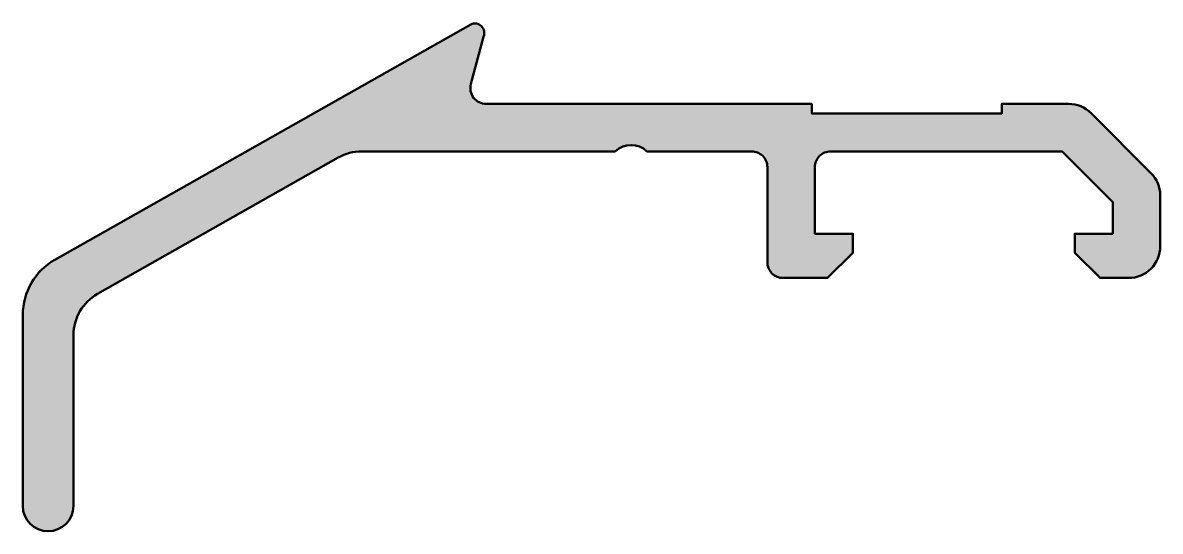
# Model space of a CAD drawing. Extents: x -14.9 to 21, y -14 to 2.1.
import ezdxf

# ---------------------------------------------------------------- set-up
doc = ezdxf.new("R2010")
doc.units = 0
doc.layers.add('0S-Alu contour', color=7, linetype='Continuous', lineweight=50)
doc.layers.add('0S-Alu hatch', color=252, linetype='Continuous', lineweight=25)

# ---------------------------------------------------------------- blocks, each defined once
blk = doc.blocks.new('188030__237815A3_ED6B_4597_B2D6_8F8096A09B00_')
at = {"layer": '0S-Alu hatch'}
h = blk.add_hatch(color=256, dxfattribs=at)
edge = h.paths.add_edge_path()
edge.add_arc((-0.2725257075724715, 0.0015805941916549), 0.5015830471239422, 165.2658543639836, 269.8208119008777)
edge.add_line((-0.2740943670272828, -0.5), (9.99996337890625, -0.5))
edge.add_line((9.99996337890625, -0.5), (9.99996337890625, -0.800048828125))
edge.add_line((9.99996337890625, -0.800048828125), (15.99996337890625, -0.800048828125))
edge.add_line((15.99996337890625, -0.800048828125), (15.99996337890625, -0.5))
edge.add_line((15.99996337890625, -0.5), (18.10772247278315, -0.5))
edge.add_ellipse((18.10772247278315, -1.500000000000002), major_axis=(-1.000000000000002, 0), ratio=1, start_angle=225.0000000000003, end_angle=269.99999999999983, ccw=False)
edge.add_line((18.81482925396969, -0.7928932188134508), (20.7070701600928, -2.685134124936549))
edge.add_ellipse((19.99996337890626, -3.3922409061231), major_axis=(-0.9999999999999964, 0), ratio=1, start_angle=180, end_angle=225.0000000000005, ccw=False)
edge.add_line((20.99996337890626, -3.392240906123102), (20.99996337890625, -5.000000000000003))
edge.add_ellipse((20.00060661286764, -5.000643233961388), major_axis=(-0.9993569730467068, 0), ratio=1, start_angle=89.96312169248239, end_angle=180.0368783075208, ccw=False)
edge.add_line((19.99996337890625, -6), (19.1, -6))
edge.add_line((19.1, -6), (18.299951171875, -5.20001220703125))
edge.add_line((18.299951171875, -5.20001220703125), (18.299951171875, -4.5999755859375))
edge.add_line((18.299951171875, -4.5999755859375), (19.49996337890625, -4.5999755859375))
edge.add_line((19.49996337890625, -4.5999755859375), (19.49996337890625, -3.5999755859375))
edge.add_line((19.49996337890625, -3.5999755859375), (17.90035400390625, -2))
edge.add_line((17.90035400390625, -2), (10.6, -2))
edge.add_arc((10.59964573641226, -2.49964573641226), 0.4996458620039192, 89.95937560649068, 180.0406243935182)
edge.add_line((10.1, -2.499999999999999), (10.1, -4.5999755859375))
edge.add_line((10.1, -4.5999755859375), (11.299951171875, -4.5999755859375))
edge.add_line((11.299951171875, -4.5999755859375), (11.299951171875, -5.20001220703125))
edge.add_line((11.299951171875, -5.20001220703125), (10.49996337890625, -6))
edge.add_line((10.49996337890625, -6), (9.1, -6))
edge.add_ellipse((9.099645736412263, -5.500354263587738), major_axis=(-0.4996458620039209, 0), ratio=1, start_angle=-0.04062439351832836, end_angle=90.040624393509, ccw=False)
edge.add_line((8.6, -5.499999999999998), (8.6, -2.5))
edge.add_arc((8.100229506348834, -2.499770493651166), 0.499770546348517, 359.973688434179, 450.0263115658133)
edge.add_line((8.1, -2), (4.799951171874999, -2))
edge.add_arc((4.299951171874999, -2.525222090500832), 0.7251608403313462, 46.40928283571193, 133.590717164288)
edge.add_line((3.799951171875, -1.999999999999999), (-4.201475287038425, -2))
edge.add_arc((-4.201475287038427, -3.499999999999996), 1.499999999999995, 89.99999999999991, 119.5431540021247)
edge.add_line((-4.941093718595061, -2.195023151277501), (-12.53966894401975, -6.501648434166977))
edge.add_arc((-11.80225826479885, -7.805273214238892), 1.497735649921769, 119.4951810130414, 180.008941034694)
edge.add_line((-13.29999389648437, -7.805506936625913), (-13.29999389648437, -13.20001220703125))
edge.add_ellipse((-14.10001220703125, -13.20001220703125), major_axis=(-0.800018310546875, 0), ratio=1, start_angle=0, end_angle=180, ccw=False)
edge.add_line((-14.90003051757812, -13.20001220703125), (-14.90003051757812, -7.164515410689968))
edge.add_ellipse((-12.8988456588349, -7.165081061950761), major_axis=(-2.001184938686197, 0), ratio=1, start_angle=299.55031794368546, end_angle=359.9838048799479, ccw=False)
edge.add_line((-13.88580551302708, -5.424204442245208), (-0.7605441451072698, 2.012372970581054))
edge.add_ellipse((-0.6360979180770059, 1.736735015743996), major_axis=(-0.3024287446140398, 0), ratio=1, start_angle=157.8940333964291, end_angle=294.2984318832941, ccw=False)
edge.add_line((-0.355900877714157, 1.6229248046875), (-0.757614874839783, 0.129150390625))
at = {"layer": '0S-Alu contour', "color": 7}
for points in [[(-13.88580551302708, -5.424204442245208), (-0.7605441451072692, 2.012372970581054)], [(-0.355900877714157, 1.6229248046875), (-0.757614874839783, 0.129150390625)], [(-0.2740943670272828, -0.5), (9.99996337890625, -0.5), (9.99996337890625, -0.800048828125), (15.99996337890625, -0.800048828125), (15.99996337890625, -0.5), (18.10772247278315, -0.5)], [(18.81482925396969, -0.7928932188134508), (20.7070701600928, -2.685134124936549)], [(3.799951171875, -1.999999999999999), (-4.201475287038425, -2)], [(8.1, -2), (4.799951171874999, -2)], [(19.99996337890625, -6), (19.1, -6), (18.299951171875, -5.20001220703125), (18.299951171875, -4.5999755859375), (19.49996337890625, -4.5999755859375), (19.49996337890625, -3.5999755859375), (17.90035400390625, -2), (10.6, -2)], [(-4.941093718595061, -2.195023151277501), (-12.53966894401975, -6.501648434166977)], [(8.6, -5.499999999999998), (8.6, -2.5)], [(10.1, -2.499999999999999), (10.1, -4.5999755859375), (11.299951171875, -4.5999755859375), (11.299951171875, -5.20001220703125), (10.49996337890625, -6), (9.1, -6)], [(20.99996337890626, -3.392240906123102), (20.99996337890625, -5.000000000000003)], [(-14.90003051757812, -13.20001220703125), (-14.90003051757812, -7.164515410689968)], [(-13.29999389648437, -7.805506936625913), (-13.29999389648437, -13.20001220703125)]]:
    blk.add_lwpolyline(points, dxfattribs=at)
at = {"layer": '0S-Alu contour', "color": 7, "extrusion": (0, 0, -1)}
for centre, radius, start, end in [((0.6360979180770059, 1.736735015743996), 0.3024287446140398, 65.7015681167059, 202.1059666035709), ((-18.10772247278315, -1.500000000000002), 1.000000000000002, 90.00000000000018, 134.9999999999997), ((-19.99996337890626, -3.3922409061231), 0.9999999999999964, 134.9999999999995, 180), ((-20.00060661286764, -5.000643233961388), 0.9993569730467068, 179.9631216924792, 270.0368783075176), ((12.8988456588349, -7.165081061950761), 2.001184938686197, 0.0161951200520884, 60.44968205631452), ((-9.099645736412263, -5.500354263587738), 0.4996458620039209, 269.959375606491, 0.0406243935182688), ((14.10001220703125, -13.20001220703125), 0.800018310546875, 180, 0)]:
    blk.add_arc(centre, radius, start, end, dxfattribs=at)
at = {"layer": '0S-Alu contour', "color": 7}
for centre, radius, start, end in [((-0.2725257075724715, 0.0015805941916549), 0.5015830471239422, 165.2658543639836, 269.8208119008777), ((-4.201475287038427, -3.499999999999996), 1.499999999999995, 89.99999999999991, 119.5431540021247), ((4.299951171874999, -2.525222090500832), 0.7251608403313462, 46.40928283571193, 133.590717164288), ((8.100229506348834, -2.499770493651166), 0.499770546348517, 359.973688434179, 90.02631156581334), ((10.59964573641226, -2.49964573641226), 0.4996458620039192, 89.95937560649068, 180.0406243935182), ((-11.80225826479885, -7.805273214238892), 1.497735649921769, 119.4951810130414, 180.008941034694)]:
    blk.add_arc(centre, radius, start, end, dxfattribs=at)
blk = doc.blocks.new('188030__9290974C_848B_4AC9_8DB3_E4C495E38768_')
at = {"layer": '0S-Alu contour', "color": 7}
blk.add_blockref('188030__237815A3_ED6B_4597_B2D6_8F8096A09B00_', (0, 0), dxfattribs=at)

msp = doc.modelspace()

# ---------------------------------------------------------------- block references
at = {"layer": '0S-Alu contour', "color": 7}
msp.add_blockref('188030__9290974C_848B_4AC9_8DB3_E4C495E38768_', (0, 0), dxfattribs=at)

doc.saveas('drawing.dxf')
